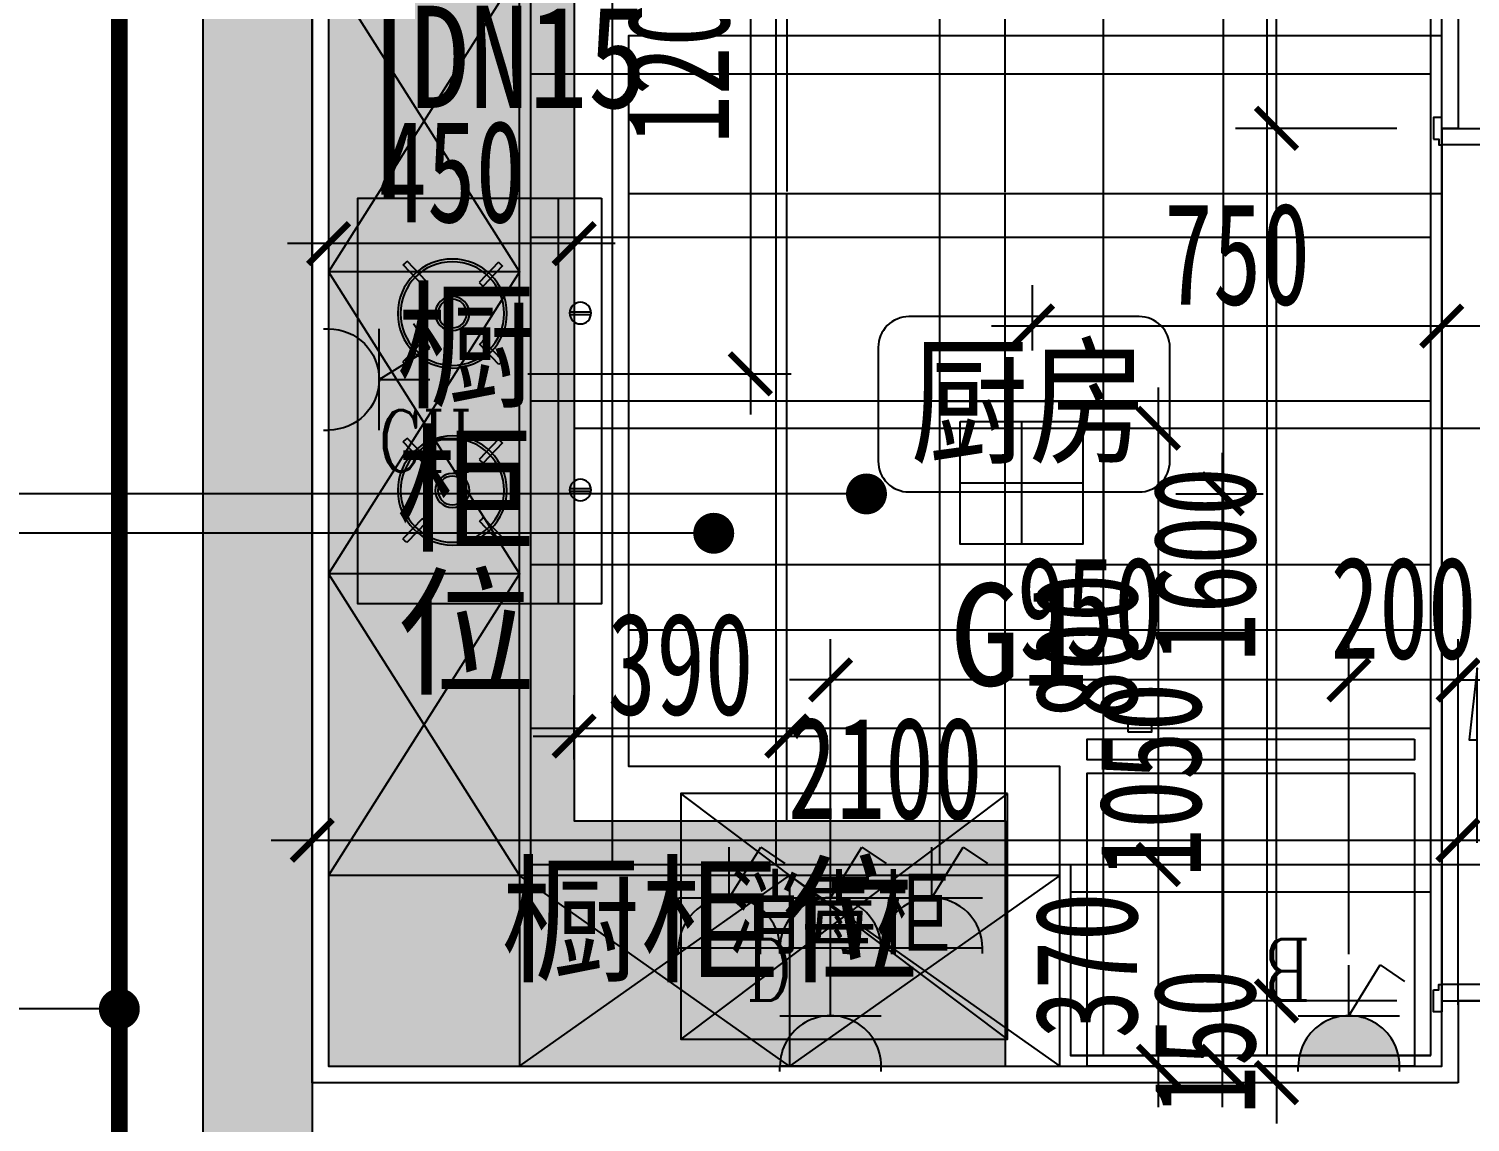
# Model space of a CAD drawing. Header units: millimetres. Extents: x -235126 to 312941, y -228449 to 114042.
# Drawn here: x -9970 to -7329, y -137809 to -135804 of the extents above; entities that cross this region are included whole.
import ezdxf
from ezdxf.enums import TextEntityAlignment as Align
from ezdxf.lldxf.tags import DXFTag

# ---------------------------------------------------------------- set-up
doc = ezdxf.new("R2010")
doc.units = ezdxf.units.MM
doc.header["$LTSCALE"] = 800
doc.linetypes.add('DASH', pattern=[0.35, 0.25, -0.1])
doc.layers.get('DEFPOINTS').update_dxf_attribs({"color": 250})
for name, color, linetype in [('_WALL', 6, 'Continuous'), ('AR-NEWWALL-新砌间墙', 4, 'Continuous'), ('DD-EL', 3, 'Continuous'), ('EQUIP-插座', 3, 'Continuous'), ('EQUIP-照明', 3, 'Continuous'), ('FC-BHTACH1-地坪铺砌', 8, 'Continuous'), ('FC-BHTACH1-地坪铺砌文字标注', 7, 'Continuous'), ('FF-DOOR-P门套', 3, 'Continuous'), ('FF-DOOR-门扇', 2, 'Continuous'), ('FF-FURN1-活动家具', 1, 'Continuous'), ('FF-KITCHEN-厨房', 1, 'Continuous'), ('FF-TIXT-平面标注', 7, 'Continuous'), ('FF-完成面', 3, 'Continuous'), ('P-燃气-PIPE', 6, 'GAS-P'), ('RC-DIM2-灯具尺寸', 7, 'Continuous'), ('RC-FIXTURE-天花造型', 1, 'Continuous'), ('RC-LIGHT-灯具', 2, 'Continuous'), ('RC-天花标高', 7, 'Continuous'), ('t景森a-砼', 6, 'Continuous'), ('WALL', 4, 'Continuous')]:
    doc.layers.add(name, color=color, linetype=linetype)
doc.styles.add('_TCH_LABEL', font='COMPLEX', dxfattribs={"bigfont": 'GBCBIG'})
doc.styles.add('JSZY-SongTi', font='', dxfattribs={"width": 0.8})
doc.styles.add('宋-ZY', font='')
doc.styles.add('宋-图框', font='', dxfattribs={"width": 0.7})
doc.styles.add('宋体', font='')
doc.styles.get('JSZY-SongTi').set_extended_font_data('SimSun')
doc.styles.get('宋-ZY').set_extended_font_data('SimSun')
doc.styles.get('宋-图框').set_extended_font_data('SimSun')
doc.styles.get('宋体').set_extended_font_data('SimSun')
doc.linetypes.add('GAS-P', pattern='A,3,-0.15,["GAS",JSZY-SongTi,S=0.24,R=0,X=0,Y=-0.12],-0.635', length=3.785)
tags = doc.linetypes.add('HIDDEN2', pattern=[0.1875, 0.125, -0.0625]).pattern_tags.tags
tags[6:7] = [DXFTag(74, 4), DXFTag(75, 0), DXFTag(340, '0'), DXFTag(46, 1.0), DXFTag(50, 0.0), DXFTag(44, 0.0), DXFTag(45, 0.0)]
tags[4:5] = [DXFTag(74, 4), DXFTag(75, 0), DXFTag(340, '0'), DXFTag(46, 1.0), DXFTag(50, 0.0), DXFTag(44, 0.0), DXFTag(45, 0.0)]
doc.dimstyles.new('1比75', dxfattribs={"dimscale": 75, "dimtxt": 2.5, "dimasz": 1, "dimexe": 1, "dimexo": 1.5, "dimgap": 0.5, "dimtad": 1, "dimdec": 0, "dimzin": 0, "dimdsep": 46, "dimtxsty": '宋-图框', "dimblk": 'ARCHTICK', "dimcen": 0.09, "dimdle": 1, "dimclrd": 8, "dimclre": 8, "dimclrt": 2, "dimadec": 0, "dimazin": 0, "dimtfac": 1, "dimtdec": 0, "dimtix": 1, "dimtmove": 2, "dimatfit": 3, "dimldrblk": 'DOT', "dimfxl": 1, "dimtolj": 1, "dimtzin": 0, "dimlwd": -1, "dimlwe": -1, "dimarcsym": 0})

# ---------------------------------------------------------------- blocks, each defined once
blk = doc.blocks.new('theh')
at = {"color": 8}
for p, q in [((46262.8, 5841.6, 0), (46225.5, 5877.5, 0)), ((46269.6, 5849, 0), (46232.4, 5884.7, 0)), ((46372.8, 5849.5, 0), (46410, 5885.3, 0)), ((46379.6, 5842.2, 0), (46417, 5878.1, 0)), ((46587.4, 5841.6, 0), (46550, 5877.5, 0)), ((46594.1, 5849, 0), (46556.9, 5884.7, 0)), ((46697.3, 5849.5, 0), (46734.6, 5885.3, 0)), ((46704.2, 5842.2, 0), (46741.5, 5878.1, 0)), ((46227.4, 5709.7, 0), (46264.6, 5745.5, 0)), ((46234.3, 5702.5, 0), (46271.6, 5738.4, 0)), ((46408.1, 5701.9, 0), (46370.7, 5737.9, 0)), ((46415, 5709.2, 0), (46377.8, 5744.9, 0)), ((46551.9, 5709.7, 0), (46589.2, 5745.5, 0)), ((46558.8, 5702.5, 0), (46596.2, 5738.4, 0)), ((46732.7, 5701.9, 0), (46695.3, 5737.9, 0)), ((46739.6, 5709.2, 0), (46702.4, 5744.9, 0)), ((46853.8, 5599.8, 0), (46109.9, 5599.8, 0)), ((46318.7, 5540.1, 0), (46318.7, 5579.6, 0)), ((46323.7, 5540.2, 0), (46323.7, 5579.5, 0)), ((46643.1, 5540.1, 0), (46643.1, 5579.6, 0)), ((46648.1, 5540.2, 0), (46648.1, 5579.5, 0))]:
    blk.add_line(p, q, dxfattribs=at)
at = {"linetype": 'Continuous', "elevation": 0}
blk.add_lwpolyline([(46109.9, 5521.4), (46853.8, 5521.4), (46853.8, 5967.9), (46109.9, 5967.9)], close=True, dxfattribs=at)
at = {"color": 8}
for centre, radius in [((46321.5, 5794.6, 0), 100), ((46646, 5794.6, 0), 100), ((46321.5, 5794.6, 0), 95), ((46646, 5794.6, 0), 95), ((46321.5, 5794.6, 0), 31.3), ((46321.5, 5794.6, 0), 26.3), ((46646, 5794.6, 0), 31.3), ((46646, 5794.6, 0), 26.3), ((46320.7, 5559.9, 0), 19.8), ((46645.1, 5559.9, 0), 19.8)]:
    blk.add_circle(centre, radius, dxfattribs=at)
for centre, radius, start, end in [((46321.5, 5794.6, 0), 126.7, 134.6756, 139.1996), ((46321.5, 5794.6, 0), 126.7, 41.1639, 45.6876), ((46646, 5794.6, 0), 126.7, 134.6756, 139.1996), ((46646, 5794.6, 0), 126.7, 41.1639, 45.6876), ((46321.5, 5794.6, 0), 75.1, 133.6762, 141.3099), ((46321.5, 5794.6, 0), 75.1, 39.3045, 46.9367), ((46646, 5794.6, 0), 75.1, 133.6762, 141.3099), ((46646, 5794.6, 0), 75.1, 39.3045, 46.9367), ((46321.5, 5794.6, 0), 75.1, 220.8007, 228.4329), ((46321.5, 5794.6, 0), 75.1, 310.9527, 318.5864), ((46646, 5794.6, 0), 75.1, 220.8007, 228.4329), ((46646, 5794.6, 0), 75.1, 310.9527, 318.5864), ((46321.5, 5794.6, 0), 126.7, 222.0499, 226.5736), ((46321.5, 5794.6, 0), 126.7, 313.0629, 317.5869), ((46646, 5794.6, 0), 126.7, 222.0499, 226.5736), ((46646, 5794.6, 0), 126.7, 313.0629, 317.5869)]:
    blk.add_arc(centre, radius, start, end, dxfattribs=at)
blk = doc.blocks.new('A$C459A4E1C')
at = {"layer": 'FF-DOOR-P门套'}
for points in [[(0, 1600), (10, 1600), (10, 1590), (15, 1590), (15, 1640), (0, 1640)], [(260, 1600), (250, 1600), (250, 1590), (245, 1590), (245, 1640), (260, 1640)], [(15, 1620), (245, 1620), (245, 1590), (15, 1590)], [(0, 40), (10, 40), (10, 50), (15, 50), (15, 0), (0, 0)], [(15, 20), (245, 20), (245, 50), (15, 50)], [(260, 40), (250, 40), (250, 50), (245, 50), (245, 0), (260, 0)]]:
    blk.add_lwpolyline(points, close=True, dxfattribs=at)
at = {"layer": 'FF-DOOR-门扇'}
for p, q in [((130, 815), (130, 1590)), ((155, 1590), (155, 815)), ((105, 865), (105, 50)), ((130, 865), (105, 865)), ((130, 50), (130, 865)), ((155, 815), (130, 815))]:
    blk.add_line(p, q, dxfattribs=at)
for points in [[(105, 1420), (105, 1100), (90.5, 1231.1), (105, 1231.1)], [(80, 310), (80, 630), (65.5, 498.9), (80, 498.9)]]:
    blk.add_lwpolyline(points, dxfattribs=at)
blk = doc.blocks.new('rthhrth')
at = {"linetype": 'HIDDEN2'}
for points in [[(5850.9, -23469.2), (5850.9, -22931.7), (5250.9, -22931.7), (5250.9, -23469.2)], [(5850.9, -23531.7), (5850.9, -23493.5), (5250.9, -23493.5), (5250.9, -23531.7)], [(5325.6, -23544.9), (5369.4, -23544.9), (5369.4, -23562.4), (5325.6, -23562.4)]]:
    blk.add_lwpolyline(points, close=True, dxfattribs=at)
blk = doc.blocks.new('_ArchTick')
at = {"color": 0, "linetype": 'ByBlock', "const_width": 0.15}
blk.add_lwpolyline([(-0.5, -0.5), (0.5, 0.5)], dxfattribs=at)
blk = doc.blocks.new('*D378')
at = {"layer": 'DEFPOINTS', "color": 0, "transparency": 16777216}
for p in [(-9420.8, -135816.6), (-8970.8, -135816.6), (-9420.8, -136197.9)]:
    blk.add_point(p, dxfattribs=at)
at = {"layer": 'FC-BHTACH1-地坪铺砌', "color": 8, "transparency": 16777216}
for p, q in [((-9420.8, -135929.1), (-9420.8, -136272.9)), ((-8970.8, -135929.1), (-8970.8, -136272.9)), ((-8895.8, -136197.9), (-9495.8, -136197.9))]:
    blk.add_line(p, q, dxfattribs=at)
at = {"layer": 'FC-BHTACH1-地坪铺砌', "color": 8, "transparency": 16777216, "xscale": 75, "yscale": 75, "zscale": 75, "rotation": 180}
blk.add_blockref('_ArchTick', (-9420.8, -136197.9), dxfattribs=at)
at = {"layer": 'FC-BHTACH1-地坪铺砌', "color": 8, "transparency": 16777216, "xscale": 75, "yscale": 75, "zscale": 75}
blk.add_blockref('_ArchTick', (-8970.8, -136197.9), dxfattribs=at)
at = {"layer": 'FC-BHTACH1-地坪铺砌', "color": 2, "transparency": 16777216, "insert": (-9195.8, -136066.7), "char_height": 187.5, "attachment_point": 5, "style": '宋-图框'}
blk.add_mtext('\\A1;450', dxfattribs=at)
blk = doc.blocks.new('_Dot')
at = {"color": 0, "linetype": 'ByBlock', "lineweight": -2}
blk.add_line((-0.5, 0), (-1, 0), dxfattribs=at)
at = {"color": 0, "linetype": 'ByBlock', "const_width": 0.5}
blk.add_lwpolyline([(-0.25, 0, 1), (0.25, 0, 1)], format="xyb", close=True, dxfattribs=at)
blk = doc.blocks.new('*D379')
at = {"layer": 'DEFPOINTS', "color": 0, "transparency": 16777216}
for p in [(-8580.8, -137101), (-8970.8, -137256.6), (-8580.8, -137256.6)]:
    blk.add_point(p, dxfattribs=at)
at = {"layer": 'FC-BHTACH1-地坪铺砌', "color": 8, "transparency": 16777216}
for p, q in [((-8970.8, -137144.1), (-8970.8, -137026)), ((-8580.8, -137144.1), (-8580.8, -137026)), ((-9045.8, -137101), (-8505.8, -137101))]:
    blk.add_line(p, q, dxfattribs=at)
at = {"layer": 'FC-BHTACH1-地坪铺砌', "color": 8, "transparency": 16777216, "xscale": 75, "yscale": 75, "zscale": 75, "rotation": 180}
blk.add_blockref('_ArchTick', (-8970.8, -137101), dxfattribs=at)
at = {"layer": 'FC-BHTACH1-地坪铺砌', "color": 8, "transparency": 16777216, "xscale": 75, "yscale": 75, "zscale": 75}
blk.add_blockref('_ArchTick', (-8580.8, -137101), dxfattribs=at)
at = {"layer": 'FC-BHTACH1-地坪铺砌', "color": 2, "transparency": 16777216, "insert": (-8775.8, -136969.7), "char_height": 187.5, "attachment_point": 5, "style": '宋-图框'}
blk.add_mtext('\\A1;390', dxfattribs=at)
blk = doc.blocks.new('*D380')
at = {"layer": 'DEFPOINTS', "color": 0, "transparency": 16777216}
for p in [(-8127, -137336.6), (-7900.1, -137336.6), (-8027, -137706.6)]:
    blk.add_point(p, dxfattribs=at)
at = {"layer": 'FC-BHTACH1-地坪铺砌', "color": 8, "transparency": 16777216}
for p, q in [((-7900.1, -137781.6), (-7900.1, -137261.6)), ((-8014.5, -137336.6), (-7825.1, -137336.6)), ((-7914.5, -137706.6), (-7825.1, -137706.6))]:
    blk.add_line(p, q, dxfattribs=at)
at = {"layer": 'FC-BHTACH1-地坪铺砌', "color": 8, "transparency": 16777216, "xscale": 75, "yscale": 75, "zscale": 75}
for p, rotation in [((-7900.1, -137336.6), 90), ((-7900.1, -137706.6), 270)]:
    blk.add_blockref('_ArchTick', p, dxfattribs=dict(at, rotation=rotation))
at = {"layer": 'FC-BHTACH1-地坪铺砌', "color": 2, "transparency": 16777216, "insert": (-8031.3, -137521.6), "char_height": 187.5, "attachment_point": 5, "rotation": 90, "style": '宋-图框'}
blk.add_mtext('\\A1;370', dxfattribs=at)
blk = doc.blocks.new('方形吸顶灯')
at = {"color": 7}
for p, q in [((0, -150), (0, 150)), ((-150, 0), (150, 0))]:
    blk.add_line(p, q, dxfattribs=at)
blk.add_lwpolyline([(-200, -200), (-200, 200), (200, 200), (200, -200)], close=True, dxfattribs=at)
blk.add_lwpolyline([(-150, -150), (-150, 150), (150, 150), (150, -150)], close=True)
blk = doc.blocks.new('*D500')
at = {"layer": 'DEFPOINTS', "color": 0, "transparency": 16777216}
for p in [(-7980.8, -136656.6), (-7980.8, -137706.6), (-7783.1, -137706.6)]:
    blk.add_point(p, dxfattribs=at)
at = {"layer": 'RC-DIM2-灯具尺寸', "color": 8, "transparency": 16777216}
for p, q in [((-7783.1, -136581.6), (-7783.1, -137781.6)), ((-7868.3, -136656.6), (-7708.1, -136656.6)), ((-7868.3, -137706.6), (-7708.1, -137706.6))]:
    blk.add_line(p, q, dxfattribs=at)
at = {"layer": 'RC-DIM2-灯具尺寸', "color": 8, "transparency": 16777216, "xscale": 75, "yscale": 75, "zscale": 75}
for p, rotation in [((-7783.1, -136656.6), 90), ((-7783.1, -137706.6), 270)]:
    blk.add_blockref('_ArchTick', p, dxfattribs=dict(at, rotation=rotation))
at = {"layer": 'RC-DIM2-灯具尺寸', "color": 2, "transparency": 16777216, "insert": (-7914.3, -137181.6), "char_height": 187.5, "attachment_point": 5, "rotation": 90, "style": '宋-图框'}
blk.add_mtext('\\A1;1050', dxfattribs=at)
blk = doc.blocks.new('*D501')
at = {"layer": 'DEFPOINTS', "color": 0, "transparency": 16777216}
for p in [(-7380.8, -136349), (-8130.8, -136506.6), (-7380.8, -136506.6)]:
    blk.add_point(p, dxfattribs=at)
at = {"layer": 'RC-DIM2-灯具尺寸', "color": 8, "transparency": 16777216}
for p, q in [((-8130.8, -136394.1), (-8130.8, -136274)), ((-7380.8, -136394.1), (-7380.8, -136274)), ((-8205.8, -136349), (-7305.8, -136349))]:
    blk.add_line(p, q, dxfattribs=at)
at = {"layer": 'RC-DIM2-灯具尺寸', "color": 8, "transparency": 16777216, "xscale": 75, "yscale": 75, "zscale": 75, "rotation": 180}
blk.add_blockref('_ArchTick', (-8130.8, -136349), dxfattribs=at)
at = {"layer": 'RC-DIM2-灯具尺寸', "color": 8, "transparency": 16777216, "xscale": 75, "yscale": 75, "zscale": 75}
blk.add_blockref('_ArchTick', (-7380.8, -136349), dxfattribs=at)
at = {"layer": 'RC-DIM2-灯具尺寸', "color": 2, "transparency": 16777216, "insert": (-7755.8, -136217.8), "char_height": 187.5, "attachment_point": 5, "style": '宋-图框'}
blk.add_mtext('\\A1;750', dxfattribs=at)
blk = doc.blocks.new('A$C5E7E6D27')
blk.add_hatch(color=251).paths.add_polyline_path([(0.161, 4.15, 1), (3.461, 4.15)])
for p, q in [((0.161, 4.315), (0.161, 4.15)), ((3.461, 4.315), (3.461, 4.15)), ((0.161, 4.15), (3.461, 4.15)), ((3.461, 2.5), (0.161, 2.5)), ((1.811, 2.5), (0.789, 0.847)), ((1.811, 2.5), (1.811, 0.85)), ((0.789, 0.847), (0, 1.381))]:
    blk.add_line(p, q)
blk.add_arc((1.811, 4.15), 1.65, 180, 0)
at = {"style": '_TCH_LABEL', "flags": 8}
blk.add_attdef('K', text='', height=2, dxfattribs=at).set_placement((3.811, 1), align=Align.MIDDLE_CENTER)
blk = doc.blocks.new('*D521')
at = {"layer": 'DEFPOINTS', "color": 0, "transparency": 16777216}
for p in [(-7550.8, -136998.1), (-7550.8, -137613.7), (-7350.8, -137706.6)]:
    blk.add_point(p, dxfattribs=at)
at = {"layer": 'EQUIP-插座', "color": 8, "transparency": 16777216}
for p, q in [((-7550.8, -137501.2), (-7550.8, -136923.1)), ((-7350.8, -137594.1), (-7350.8, -136923.1)), ((-7550.8, -136998.1), (-7625.8, -136998.1)), ((-7350.8, -136998.1), (-7550.8, -136998.1)), ((-7350.8, -136998.1), (-7275.8, -136998.1))]:
    blk.add_line(p, q, dxfattribs=at)
at = {"layer": 'EQUIP-插座', "color": 8, "transparency": 16777216, "xscale": 75, "yscale": 75, "zscale": 75}
blk.add_blockref('_ArchTick', (-7550.8, -136998.1), dxfattribs=at)
at = {"layer": 'EQUIP-插座', "color": 8, "transparency": 16777216, "xscale": 75, "yscale": 75, "zscale": 75, "rotation": 180}
blk.add_blockref('_ArchTick', (-7350.8, -136998.1), dxfattribs=at)
at = {"layer": 'EQUIP-插座', "color": 2, "transparency": 16777216, "insert": (-7450.8, -136866.9), "char_height": 187.5, "attachment_point": 5, "style": '宋-图框'}
blk.add_mtext('\\A1;200', dxfattribs=at)
blk = doc.blocks.new('*D522')
at = {"layer": 'DEFPOINTS', "color": 0, "transparency": 16777216}
for p in [(-8500.8, -136998.1), (-7550.8, -137613.7), (-8500.8, -137706.6)]:
    blk.add_point(p, dxfattribs=at)
at = {"layer": 'EQUIP-插座', "color": 8, "transparency": 16777216}
for p, q in [((-8500.8, -137594.1), (-8500.8, -136923.1)), ((-7550.8, -137501.2), (-7550.8, -136923.1)), ((-7475.8, -136998.1), (-8575.8, -136998.1))]:
    blk.add_line(p, q, dxfattribs=at)
at = {"layer": 'EQUIP-插座', "color": 8, "transparency": 16777216, "xscale": 75, "yscale": 75, "zscale": 75, "rotation": 180}
blk.add_blockref('_ArchTick', (-8500.8, -136998.1), dxfattribs=at)
at = {"layer": 'EQUIP-插座', "color": 8, "transparency": 16777216, "xscale": 75, "yscale": 75, "zscale": 75}
blk.add_blockref('_ArchTick', (-7550.8, -136998.1), dxfattribs=at)
at = {"layer": 'EQUIP-插座', "color": 2, "transparency": 16777216, "insert": (-8025.8, -136866.9), "char_height": 187.5, "attachment_point": 5, "style": '宋-图框'}
blk.add_mtext('\\A1;950', dxfattribs=at)
blk = doc.blocks.new('*D523')
at = {"layer": 'DEFPOINTS', "color": 0, "transparency": 16777216}
for p in [(-8920.8, -135236.6), (-9167.8, -136436.6), (-8647.8, -136436.6)]:
    blk.add_point(p, dxfattribs=at)
at = {"layer": 'EQUIP-插座', "color": 8, "transparency": 16777216}
for p, q in [((-8647.8, -135161.6), (-8647.8, -136511.6)), ((-8808.3, -135236.6), (-8572.8, -135236.6)), ((-9055.3, -136436.6), (-8572.8, -136436.6))]:
    blk.add_line(p, q, dxfattribs=at)
at = {"layer": 'EQUIP-插座', "color": 8, "transparency": 16777216, "xscale": 75, "yscale": 75, "zscale": 75}
for p, rotation in [((-8647.8, -135236.6), 90), ((-8647.8, -136436.6), 270)]:
    blk.add_blockref('_ArchTick', p, dxfattribs=dict(at, rotation=rotation))
at = {"layer": 'EQUIP-插座', "color": 2, "transparency": 16777216, "insert": (-8779, -135836.6), "char_height": 187.5, "attachment_point": 5, "rotation": 90, "style": '宋-图框'}
blk.add_mtext('\\A1;1200', dxfattribs=at)
blk = doc.blocks.new('A$C55397A8D')
h = blk.add_hatch(color=251)
edge = h.paths.add_edge_path()
edge.add_ellipse((3.381, 4.531), major_axis=(0, 1.65), ratio=1, start_angle=90.0022, end_angle=270.0022)
edge.add_line((5.031, 4.531), (1.731, 4.531))
for p, q in [((1.731, 4.696), (1.731, 4.531)), ((5.031, 4.696), (5.031, 4.531)), ((1.731, 4.531), (5.031, 4.531)), ((5.031, 2.881), (1.731, 2.881)), ((3.381, 2.881), (3.381, 1.231))]:
    blk.add_line(p, q)
blk.add_ellipse((3.381, 4.531), major_axis=(0, 1.65), ratio=1, start_param=1.570835, end_param=4.712428)
at = {"style": '_TCH_LABEL', "flags": 8}
blk.add_attdef('$TEXT$', text='', height=2, dxfattribs=at).set_placement((5.381, 1.381), align=Align.MIDDLE_CENTER)
blk = doc.blocks.new('*D549')
at = {"layer": 'AR-NEWWALL-新砌间墙', "color": 8, "transparency": 16777216}
for p, q in [((-7683.5, -137586.6), (-7683.5, -137511.6)), ((-7463.3, -137586.6), (-7758.5, -137586.6)), ((-7683.5, -137736.6), (-7683.5, -137586.6)), ((-7463.3, -137736.6), (-7758.5, -137736.6)), ((-7683.5, -137736.6), (-7683.5, -137811.6))]:
    blk.add_line(p, q, dxfattribs=at)
at = {"layer": 'DEFPOINTS', "color": 0, "transparency": 16777216}
for p in [(-7683.5, -137586.6), (-7350.8, -137586.6), (-7350.8, -137736.6)]:
    blk.add_point(p, dxfattribs=at)
at = {"layer": 'AR-NEWWALL-新砌间墙', "color": 8, "transparency": 16777216, "xscale": 75, "yscale": 75, "zscale": 75}
for p, rotation in [((-7683.5, -137586.6), 270), ((-7683.5, -137736.6), 90)]:
    blk.add_blockref('_ArchTick', p, dxfattribs=dict(at, rotation=rotation))
at = {"layer": 'AR-NEWWALL-新砌间墙', "color": 2, "transparency": 16777216, "insert": (-7814.8, -137661.6), "char_height": 187.5, "attachment_point": 5, "rotation": 90, "style": '宋-图框'}
blk.add_mtext('\\A1;150', dxfattribs=at)
blk = doc.blocks.new('*D550')
at = {"layer": 'AR-NEWWALL-新砌间墙', "color": 8, "transparency": 16777216}
for p, q in [((-7683.5, -137661.6), (-7683.5, -135911.6)), ((-7463.3, -135986.6), (-7758.5, -135986.6)), ((-7463.3, -137586.6), (-7758.5, -137586.6))]:
    blk.add_line(p, q, dxfattribs=at)
at = {"layer": 'DEFPOINTS', "color": 0, "transparency": 16777216}
for p in [(-7683.5, -135986.6), (-7350.8, -135986.6), (-7350.8, -137586.6)]:
    blk.add_point(p, dxfattribs=at)
at = {"layer": 'AR-NEWWALL-新砌间墙', "color": 8, "transparency": 16777216, "xscale": 75, "yscale": 75, "zscale": 75}
for p, rotation in [((-7683.5, -135986.6), 90), ((-7683.5, -137586.6), 270)]:
    blk.add_blockref('_ArchTick', p, dxfattribs=dict(at, rotation=rotation))
at = {"layer": 'AR-NEWWALL-新砌间墙', "color": 2, "transparency": 16777216, "insert": (-7814.8, -136786.6), "char_height": 187.5, "attachment_point": 5, "rotation": 90, "style": '宋-图框'}
blk.add_mtext('\\A1;1600', dxfattribs=at)
blk = doc.blocks.new('*D551')
at = {"layer": 'AR-NEWWALL-新砌间墙', "color": 8, "transparency": 16777216}
for p, q in [((-7683.5, -136061.6), (-7683.5, -135161.6)), ((-7463.3, -135236.6), (-7758.5, -135236.6)), ((-7463.3, -135986.6), (-7758.5, -135986.6))]:
    blk.add_line(p, q, dxfattribs=at)
at = {"layer": 'DEFPOINTS', "color": 0, "transparency": 16777216}
for p in [(-7683.5, -135236.6), (-7350.8, -135236.6), (-7350.8, -135986.6)]:
    blk.add_point(p, dxfattribs=at)
at = {"layer": 'AR-NEWWALL-新砌间墙', "color": 8, "transparency": 16777216, "xscale": 75, "yscale": 75, "zscale": 75}
for p, rotation in [((-7683.5, -135236.6), 90), ((-7683.5, -135986.6), 270)]:
    blk.add_blockref('_ArchTick', p, dxfattribs=dict(at, rotation=rotation))
at = {"layer": 'AR-NEWWALL-新砌间墙', "color": 2, "transparency": 16777216, "insert": (-7814.8, -135611.6), "char_height": 187.5, "attachment_point": 5, "rotation": 90, "style": '宋-图框'}
blk.add_mtext('\\A1;750', dxfattribs=at)
blk = doc.blocks.new('*D552')
at = {"layer": 'AR-NEWWALL-新砌间墙', "color": 8, "transparency": 16777216}
for p, q in [((-9450.8, -137624.1), (-9450.8, -137217)), ((-7350.8, -137474.1), (-7350.8, -137217)), ((-9525.8, -137292), (-7275.8, -137292))]:
    blk.add_line(p, q, dxfattribs=at)
at = {"layer": 'DEFPOINTS', "color": 0, "transparency": 16777216}
for p in [(-7350.8, -137292), (-7350.8, -137586.6), (-9450.8, -137736.6)]:
    blk.add_point(p, dxfattribs=at)
at = {"layer": 'AR-NEWWALL-新砌间墙', "color": 8, "transparency": 16777216, "xscale": 75, "yscale": 75, "zscale": 75, "rotation": 180}
blk.add_blockref('_ArchTick', (-9450.8, -137292), dxfattribs=at)
at = {"layer": 'AR-NEWWALL-新砌间墙', "color": 8, "transparency": 16777216, "xscale": 75, "yscale": 75, "zscale": 75}
blk.add_blockref('_ArchTick', (-7350.8, -137292), dxfattribs=at)
at = {"layer": 'AR-NEWWALL-新砌间墙', "color": 2, "transparency": 16777216, "insert": (-8400.8, -137160.8), "char_height": 187.5, "attachment_point": 5, "style": '宋-图框'}
blk.add_mtext('\\A1;2100', dxfattribs=at)
blk = doc.blocks.new('*D863')
at = {"layer": 'DEFPOINTS', "color": 0, "transparency": 16777216}
for p in [(-8127, -136536.6), (-7900.1, -136536.6), (-8127, -137336.6)]:
    blk.add_point(p, dxfattribs=at)
at = {"layer": 'FC-BHTACH1-地坪铺砌', "color": 8, "transparency": 16777216}
for p, q in [((-7900.1, -137411.6), (-7900.1, -136461.6)), ((-8014.5, -136536.6), (-7825.1, -136536.6)), ((-8014.5, -137336.6), (-7825.1, -137336.6))]:
    blk.add_line(p, q, dxfattribs=at)
at = {"layer": 'FC-BHTACH1-地坪铺砌', "color": 8, "transparency": 16777216, "xscale": 75, "yscale": 75, "zscale": 75}
for p, rotation in [((-7900.1, -136536.6), 90), ((-7900.1, -137336.6), 270)]:
    blk.add_blockref('_ArchTick', p, dxfattribs=dict(at, rotation=rotation))
at = {"layer": 'FC-BHTACH1-地坪铺砌', "color": 2, "transparency": 16777216, "insert": (-8031.3, -136936.6), "char_height": 187.5, "attachment_point": 5, "rotation": 90, "style": '宋-图框'}
blk.add_mtext('\\A1;800', dxfattribs=at)

msp = doc.modelspace()

# ---------------------------------------------------------------- hatches: boundary and pattern name
at = {"layer": 'FC-BHTACH1-地坪铺砌'}
h = msp.add_hatch(dxfattribs=at)
h.set_pattern_fill('AR-CONC', color=8, scale=15, style=0)
h.set_pattern_definition([(50, (33018.54, -181704.29), (107.58903, -9.41282), [11.25, -123.75]), (355, (33018.54, -181704.29), (-20.8127, 112.82882), [9, -99]), (100.4514, (33027.51, -181705.07), (86.7764, 103.41593), [9.56103, -105.17132]), (46.1842, (33018.54, -181674.29), (160.08616, -24.82785), [16.875, -185.625]), (96.6356, (33031.88, -181676.36), (140.1994, 146.1177), [14.34154, -157.75695]), (351.1842, (33018.54, -181674.29), (140.1993, 146.1178), [13.5, -148.5]), (21, (33033.54, -181681.79), (89.53606, -60.39283), [11.25, -123.75]), (326, (33033.54, -181681.79), (36.4973, 108.7725), [9, -99]), (71.4514, (33041, -181686.82), (126.0334, 48.37957), [9.56103, -105.17132]), (37.5, (33018.542, -181704.29), (1.823978, 49.934078), [0, -97.8, 0, -100.5, 0, -99.375]), (7.5, (33018.54, -181704.29), (39.46043, 59.161757), [0, -57.3, 0, -95.55, 0, -37.875]), (327.5, (32985.09, -181704.29), (80.073365, -3.38323), [0, -37.5, 0, -117, 0, -155.25]), (317.5, (32970.09, -181704.29), (87.477925, 15.01575), [0, -48.75, 0, -77.7, 0, -110.25])])
h.paths.add_polyline_path([(-8180.8, -137706.6), (-8180.8, -137256.6), (-8970.8, -137256.6), (-8970.8, -135716.6), (-7380.8, -135716.6), (-7380.8, -135266.6), (-7650.6, -135266.6), (-7650.6, -135398.1), (-7690.2, -135266.6), (-7850.8, -135266.6), (-8890.8, -135266.6), (-8890.8, -135696.6), (-9420.8, -135696.6), (-9420.8, -137706.6)])
h.paths.add_polyline_path([(-8970.8, -135994.3), (-8970.8, -135724), (-8970.8, -135765.9), (-8970.8, -135816.6)], flags=17)
h = msp.add_hatch(dxfattribs=at)
h.set_pattern_fill('_USER', color=75, scale=400, angle=90, style=0, pattern_type=0)
h.set_pattern_definition([(90, (-7380.8, -137706.55), (-400, 2e-14), [])])
h.paths.add_polyline_path([(-8970.8, -135716.6), (-8970.8, -136101), (-7380.8, -136106.6), (-7380.8, -136016.6), (-7380.8, -136016.6), (-7395.8, -136016.6), (-7395.8, -135966.6), (-7380.8, -135716.6)])
h = msp.add_hatch(dxfattribs=at)
h.set_pattern_fill('_USER', color=8, scale=800, style=0, pattern_type=0)
h.set_pattern_definition([(0, (-9326, -137706.55), (0, 800), [])])
h.paths.add_polyline_path([(-7380.8, -136106.6), (-8870.8, -136106.6), (-8870.8, -136906.6), (-7380.8, -136906.6)])
h.paths.add_polyline_path([(-8870.8, -135816.6), (-8870.8, -136106.6), (-7380.8, -136106.6), (-7380.8, -136016.6), (-7380.8, -136016.6), (-7395.8, -136016.6), (-7395.8, -135966.6), (-7392.6, -135816.6)])
h.paths.add_polyline_path([(-7380.8, -136906.6), (-8870.8, -136906.6), (-8870.8, -137156.6), (-8080.8, -137156.6), (-8080.8, -137706.6), (-7380.8, -137706.6), (-7380.8, -137586.6)])
h = msp.add_hatch(dxfattribs=at)
h.set_pattern_fill('_USER', color=8, scale=600, angle=90, style=0, pattern_type=0)
h.set_pattern_definition([(90, (-7380.8, -137586.55), (-600, 4e-14), [])])
h.paths.add_polyline_path([(-7150.8, -135986.6), (-7350.8, -135986.6), (-7380.8, -135986.6), (-7380.8, -137586.6), (-7350.8, -137586.6), (-7150.8, -137586.6)])
at = {"layer": 'RC-FIXTURE-天花造型'}
h = msp.add_hatch(dxfattribs=at)
h.set_pattern_fill('_USER', color=8, scale=300, angle=90, style=0, double=1, pattern_type=0)
h.set_pattern_definition([(90, (-7400.8, -137686.55), (-300, 2e-14), []), (180, (-7400.8, -137686.55), (-4e-14, -300), [])])
h.paths.add_polyline_path([(-7400.8, -137686.6), (-7400.8, -135286.6), (-8870.8, -135286.6), (-8870.8, -135716.6), (-9050.8, -135716.6), (-9050.8, -137336.6), (-8060.8, -137336.6), (-8060.8, -137686.6)])
at = {"layer": 't景森a-砼'}
h = msp.add_hatch(color=8, dxfattribs=at)
h.dxf.hatch_style = 1
h.paths.add_polyline_path([(-9650.8, -135036.6), (-8900.8, -135036.6), (-8900.8, -135236.6), (-9450.8, -135236.6), (-9450.8, -138336.6), (-9650.8, -138336.6)])

# ---------------------------------------------------------------- linework, layer by layer
at = {"layer": '_WALL', "linetype": 'ByBlock'}
msp.add_lwpolyline([(-9650.8, -135036.6), (-8900.8, -135036.6), (-8900.8, -135236.6), (-9450.8, -135236.6), (-9450.8, -138336.6), (-9650.8, -138336.6), (-9650.8, -135036.6)], dxfattribs=at)
at = {"layer": 'FC-BHTACH1-地坪铺砌', "color": 8}
for p, q in [((-7380.8, -135986.6), (-7380.8, -137586.6)), ((-8970.8, -136536.6), (-4350.8, -136536.6)), ((-8180.8, -137336.6), (-4350.8, -137336.6))]:
    msp.add_line(p, q, dxfattribs=at)
at = {"layer": 'FC-BHTACH1-地坪铺砌', "color": 75}
for p, q in [((-8580.8, -136906.6), (-8580.8, -136106.6)), ((-8180.8, -136906.6), (-8180.8, -136106.6)), ((-7780.8, -136906.6), (-7780.8, -136106.6)), ((-8580.8, -137256.6), (-8580.8, -136906.6)), ((-8180.8, -137256.6), (-8180.8, -136906.6)), ((-7780.8, -137706.6), (-7780.8, -136906.6))]:
    msp.add_line(p, q, dxfattribs=at)
at = {"layer": 'FC-BHTACH1-地坪铺砌', "color": 3, "linetype": 'HIDDEN2', "ltscale": 2, "const_width": 30}
msp.add_lwpolyline([(-9804.2, -134797.9), (-6834.4, -134797.9), (-6834.4, -138081.3), (-9804.2, -138081.3)], close=True, dxfattribs=at)
msp.add_lwpolyline([(-9804.2, -134797.9), (-6834.4, -134797.9), (-6834.4, -138081.3), (-9804.2, -138081.3)], close=True, dxfattribs=at)
at = {"layer": 'FC-BHTACH1-地坪铺砌', "color": 7}
msp.add_lwpolyline([(-7380.8, -135716.6), (-8970.8, -135716.6), (-8970.8, -137256.6), (-8180.8, -137256.6), (-8180.8, -137706.6)], dxfattribs=at)
at = {"layer": 'FF-FURN1-活动家具', "color": 8, "linetype": 'HIDDEN2'}
msp.add_lwpolyline([(-8176.3, -137206.6), (-8775.3, -137206.6), (-8775.3, -137656.6), (-8176.3, -137656.6)], close=True, dxfattribs=at)
for points in [[(-8176.3, -137656.6), (-8775.3, -137206.6)], [(-8176.3, -137206.6), (-8775.3, -137656.6)]]:
    msp.add_lwpolyline(points, dxfattribs=at)
at = {"layer": 'FF-KITCHEN-厨房'}
msp.add_lwpolyline([(-8080.8, -137706.6), (-8080.8, -137156.6), (-8870.8, -137156.6), (-8870.8, -135816.6), (-7380.8, -135816.6)], dxfattribs=at)
at = {"layer": 'FF-TIXT-平面标注'}
msp.add_lwpolyline([(-7935.2, -136331.9), (-8357.1, -136331.9, 0.414214), (-8413.3, -136388.2), (-8413.3, -136597.1, 0.414214), (-8357.1, -136653.4), (-7935.2, -136653.4, 0.414214), (-7878.9, -136597.1), (-7878.9, -136388.2, 0.414214)], format="xyb", close=True, dxfattribs=at)
at = {"layer": 'FF-完成面', "color": 3}
msp.add_lwpolyline([(-7350.8, -135986.6), (-7380.8, -135986.6), (-7380.8, -135266.6), (-8890.8, -135266.6), (-8890.8, -135696.6), (-9420.8, -135696.6), (-9420.8, -137706.6), (-7380.8, -137706.6), (-7380.8, -137586.6), (-7350.8, -137586.6)], dxfattribs=at)
at = {"layer": 'P-燃气-PIPE', "linetype": 'HIDDEN2', "ltscale": 0.6, "const_width": 20}
msp.add_lwpolyline([(-7850.8, -135332.3), (-8848.3, -135332.3), (-8848.3, -135733.3), (-9309.7, -135733.3), (-9309.7, -136114.6)], dxfattribs=at)
at = {"layer": 'RC-FIXTURE-天花造型', "color": 7, "linetype": 'HIDDEN2'}
for p, q in [((-9070.8, -135696.6), (-9420.8, -136249.9)), ((-9420.8, -135696.6), (-9070.8, -136249.9)), ((-9420.8, -136249.9), (-9070.8, -136803.2)), ((-9070.8, -136249.9), (-9420.8, -136803.2)), ((-9070.8, -136803.2), (-9420.8, -137356.6)), ((-9420.8, -136803.2), (-9070.8, -137356.6)), ((-9070.8, -137706.6), (-8575.8, -137356.6)), ((-8575.8, -137706.6), (-9070.8, -137356.6)), ((-8575.8, -137356.6), (-8080.8, -137706.6)), ((-8080.8, -137356.6), (-8575.8, -137706.6))]:
    msp.add_line(p, q, dxfattribs=at)
at = {"layer": 'RC-FIXTURE-天花造型'}
for p, q in [((-9070.8, -137356.6), (-9070.8, -135696.6)), ((-7380.8, -136016.6), (-7380.8, -137556.6)), ((-9070.8, -136249.9), (-9420.8, -136249.9)), ((-9070.8, -136803.2), (-9420.8, -136803.2)), ((-9070.8, -137356.6), (-9420.8, -137356.6)), ((-9070.8, -137356.6), (-9070.8, -137706.6)), ((-8080.8, -137356.6), (-9070.8, -137356.6)), ((-8575.8, -137356.6), (-8575.8, -137706.6))]:
    msp.add_line(p, q, dxfattribs=at)
at = {"layer": 'RC-FIXTURE-天花造型', "color": 1}
msp.add_line((-8080.8, -137706.6), (-8080.8, -137356.6), dxfattribs=at)
at = {"layer": 'RC-FIXTURE-天花造型', "color": 8}
msp.add_lwpolyline([(-7400.8, -137686.6), (-7400.8, -135286.6), (-8870.8, -135286.6), (-8870.8, -135716.6), (-9050.8, -135716.6), (-9050.8, -137336.6), (-9050.8, -137336.6), (-8060.8, -137336.6), (-8060.8, -137686.6), (-7400.8, -137686.6)], dxfattribs=at)
at = {"layer": 'RC-FIXTURE-天花造型'}
msp.add_lwpolyline([(-9420.8, -135696.6), (-9420.8, -137706.6), (-8080.8, -137706.6)], dxfattribs=at)
at = {"layer": 'RC-FIXTURE-天花造型', "color": 1}
for p in [(-9070.8, -136249.9), (-9070.8, -136803.2)]:
    msp.add_point(p, dxfattribs=at)
at = {"layer": 'WALL'}
for p, q in [((-7350.8, -135236.6), (-7350.8, -135986.6)), ((-9450.8, -137736.6), (-9450.8, -135536.6)), ((-9650.8, -137836.6), (-9650.8, -135636.6)), ((-7350.8, -135986.6), (-7150.8, -135986.6)), ((-7150.8, -137586.6), (-7350.8, -137586.6)), ((-7350.8, -137586.6), (-7350.8, -137736.6)), ((-7350.8, -137736.6), (-9450.8, -137736.6))]:
    msp.add_line(p, q, dxfattribs=at)

# ---------------------------------------------------------------- block references
msp.add_blockref('A$C459A4E1C', (-7395.8, -137606.6))
at = {"layer": 'DD-EL'}
ref = msp.add_blockref('A$C5E7E6D27', (-9187.4, -136345.1), dxfattribs=dict(at, xscale=-56.25, yscale=56.25, zscale=56.25, rotation=90))
ref.add_attrib('K', 'CH', dxfattribs={"height": 112.5, "style": '_TCH_LABEL', "width": 0.8, "flags": 8}).set_placement((-9243.6, -136559.4), align=Align.MIDDLE_CENTER)
at = {"layer": 'DD-EL', "xscale": 56.25, "yscale": 56.25, "zscale": 56.25, "rotation": 180}
for p in [(-8584.5, -137256.8), (-8398.9, -137256.8), (-8213.3, -137256.8)]:
    msp.add_blockref('A$C5E7E6D27', p, dxfattribs=at)
at = {"layer": 'DD-EL'}
ref = msp.add_blockref('A$C55397A8D', (-8310.6, -137451.7), dxfattribs=dict(at, xscale=56.25, yscale=56.25, zscale=56.25, rotation=180))
ref.add_attrib('$TEXT$', 'D', dxfattribs={"height": 112.5, "style": '_TCH_LABEL', "width": 0.8, "flags": 8}).set_placement((-8613.3, -137529.4), align=Align.MIDDLE_CENTER)
ref = msp.add_blockref('A$C5E7E6D27', (-7448.9, -137473.1), dxfattribs=dict(at, xscale=56.25000000000001, yscale=56.25000000000001, zscale=56.25000000000001, rotation=179.9999956078275))
ref.add_attrib('K', 'B', dxfattribs={"height": 112.5, "rotation": 180, "style": '_TCH_LABEL', "width": 0.8, "flags": 8}).set_placement((-7663.3, -137529.4), align=Align.MIDDLE_CENTER)
at = {"layer": 'FF-KITCHEN-厨房', "xscale": -1}
for name, p, rotation in [('theh', (-3399.4, -90004.7, 0), 90), ('rthhrth', (-13281.7, -160638.3), 180)]:
    msp.add_blockref(name, p, dxfattribs=dict(at, rotation=rotation))
at = {"layer": 'RC-LIGHT-灯具', "color": 6, "linetype": 'DASH', "xscale": 0.75, "yscale": 0.75, "zscale": 0.75, "rotation": 270}
msp.add_blockref('方形吸顶灯', (-8150.8, -136636.6), dxfattribs=at)

# ---------------------------------------------------------------- texts
at = {"layer": 'EQUIP-照明', "insert": (-8280.8, -136916.3), "char_height": 187.5, "attachment_point": 4, "line_spacing_factor": 0.84, "style": '宋-ZY'}
msp.add_mtext('G1', dxfattribs=at)
at = {"layer": 'FC-BHTACH1-地坪铺砌', "color": 7, "char_height": 187.5, "attachment_point": 4, "line_spacing_factor": 0.84, "style": '宋-ZY'}
for s, insert in [('橱\\P柜\\P位', (-9296.8, -136658.6)), ('橱柜位', (-9104.8, -137448.7))]:
    msp.add_mtext(s, dxfattribs=dict(at, insert=insert))
at = {"layer": 'FF-KITCHEN-厨房', "linetype": 'DASH', "ltscale": 3, "style": '宋体', "width": 0.8}
msp.add_text('消毒柜', height=125, dxfattribs=at).set_placement((-8689.7, -137487.8))
at = {"layer": 'FF-TIXT-平面标注', "style": '宋-ZY', "width": 0.85}
msp.add_text('DN15', height=187.5, rotation=360, dxfattribs=at).set_placement((-9054.3, -135949.2), align=Align.CENTER)
msp.add_text('厨房', height=187.5, rotation=360, dxfattribs=at).set_placement((-8137.2, -136487.7), align=Align.MIDDLE_CENTER)

# ---------------------------------------------------------------- dimensions: what is measured, and where the dimension line sits
at = {"layer": 'AR-NEWWALL-新砌间墙', "color": 1}
for base, p1, p2, picture, middle in [((-7683.5, -135236.6), (-7350.8, -135986.6), (-7350.8, -135236.6), '*D551', (-7814.8, -135611.6)), ((-7683.5, -135986.6), (-7350.8, -137586.6), (-7350.8, -135986.6), '*D550', (-7814.8, -136786.6)), ((-7683.5, -137586.6), (-7350.8, -137736.6), (-7350.8, -137586.6), '*D549', (-7814.8, -137661.6))]:
    dim = msp.add_linear_dim(base=base, p1=p1, p2=p2, angle=90, dimstyle='1比75', override={"dimfxl": 100}, dxfattribs=at)
    dim.commit()
    dim.dimension.update_dxf_attribs({"geometry": picture, "text_midpoint": middle})
dim = msp.add_linear_dim(base=(-7350.8, -137292), p1=(-9450.8, -137736.6), p2=(-7350.8, -137586.6), dimstyle='1比75', override={"dimfxl": 100}, dxfattribs=at)
dim.commit()
dim.dimension.update_dxf_attribs({"geometry": '*D552', "text_midpoint": (-8400.8, -137160.8)})
at = {"layer": 'EQUIP-插座', "color": 1}
dim = msp.add_linear_dim(base=(-8647.8, -136436.6), p1=(-8920.8, -135236.6), p2=(-9167.8, -136436.6), angle=90, dimstyle='1比75', override={"dimfxl": 100}, dxfattribs=at)
dim.commit()
dim.dimension.update_dxf_attribs({"geometry": '*D523', "text_midpoint": (-8779, -135836.6)})
for base, p1, p2, picture, middle in [((-8500.8, -136998.1), (-7550.8, -137613.7), (-8500.8, -137706.6), '*D522', (-8025.8, -136866.9)), ((-7550.8, -136998.1), (-7350.8, -137706.6), (-7550.8, -137613.7), '*D521', (-7450.8, -136866.9))]:
    dim = msp.add_linear_dim(base=base, p1=p1, p2=p2, dimstyle='1比75', override={"dimfxl": 100}, dxfattribs=at)
    dim.commit()
    dim.dimension.update_dxf_attribs({"geometry": picture, "text_midpoint": middle})
at = {"layer": 'FC-BHTACH1-地坪铺砌', "color": 8}
for base, p1, p2, picture, middle in [((-9420.8, -136197.9), (-8970.8, -135816.6), (-9420.8, -135816.6), '*D378', (-9195.8, -136066.7)), ((-8580.8, -137101), (-8970.8, -137256.6), (-8580.8, -137256.6), '*D379', (-8775.8, -136969.7))]:
    dim = msp.add_linear_dim(base=base, p1=p1, p2=p2, dimstyle='1比75', override={"dimfxl": 100}, dxfattribs=at)
    dim.commit()
    dim.dimension.update_dxf_attribs({"geometry": picture, "text_midpoint": middle})
for base, p1, p2, picture, middle in [((-7900.1, -136536.6), (-8127, -137336.6), (-8127, -136536.6), '*D863', (-8031.3, -136936.6)), ((-7900.1, -137336.6), (-8027, -137706.6), (-8127, -137336.6), '*D380', (-8031.3, -137521.6))]:
    dim = msp.add_linear_dim(base=base, p1=p1, p2=p2, angle=90, dimstyle='1比75', override={"dimfxl": 100}, dxfattribs=at)
    dim.commit()
    dim.dimension.update_dxf_attribs({"geometry": picture, "text_midpoint": middle})
at = {"layer": 'RC-DIM2-灯具尺寸', "color": 1}
dim = msp.add_linear_dim(base=(-7380.8, -136349), p1=(-8130.8, -136506.6), p2=(-7380.8, -136506.6), dimstyle='1比75', override={"dimfxl": 100}, dxfattribs=at)
dim.commit()
dim.dimension.update_dxf_attribs({"geometry": '*D501', "text_midpoint": (-7755.8, -136217.8)})
dim = msp.add_linear_dim(base=(-7783.1, -137706.6), p1=(-7980.8, -136656.6), p2=(-7980.8, -137706.6), angle=90, dimstyle='1比75', override={"dimfxl": 100}, dxfattribs=at)
dim.commit()
dim.dimension.update_dxf_attribs({"geometry": '*D500', "text_midpoint": (-7914.3, -137181.6)})

# ---------------------------------------------------------------- leaders
at = {"layer": 'FC-BHTACH1-地坪铺砌'}
msp.add_leader([(-9804.2, -137601.4), (-13203.9, -137601.4), (-12683.8, -137601.4)], dimstyle='1比75', override={"dimtad": 0, "dimfxl": 2.5}, dxfattribs=at)
at = {"layer": 'FC-BHTACH1-地坪铺砌文字标注'}
msp.add_leader([(-8714.9, -136729.1), (-12683.8, -136729.1)], dimstyle='1比75', override={"dimgap": 0.5, "dimtad": 0, "dimfxl": 2.5}, dxfattribs=at)
at = {"layer": 'RC-天花标高'}
msp.add_leader([(-8435, -136657), (-12310.1, -136657), (-13368.5, -136657)], dimstyle='1比75', override={"dimtad": 0}, dxfattribs=at)

doc.saveas('drawing.dxf')
